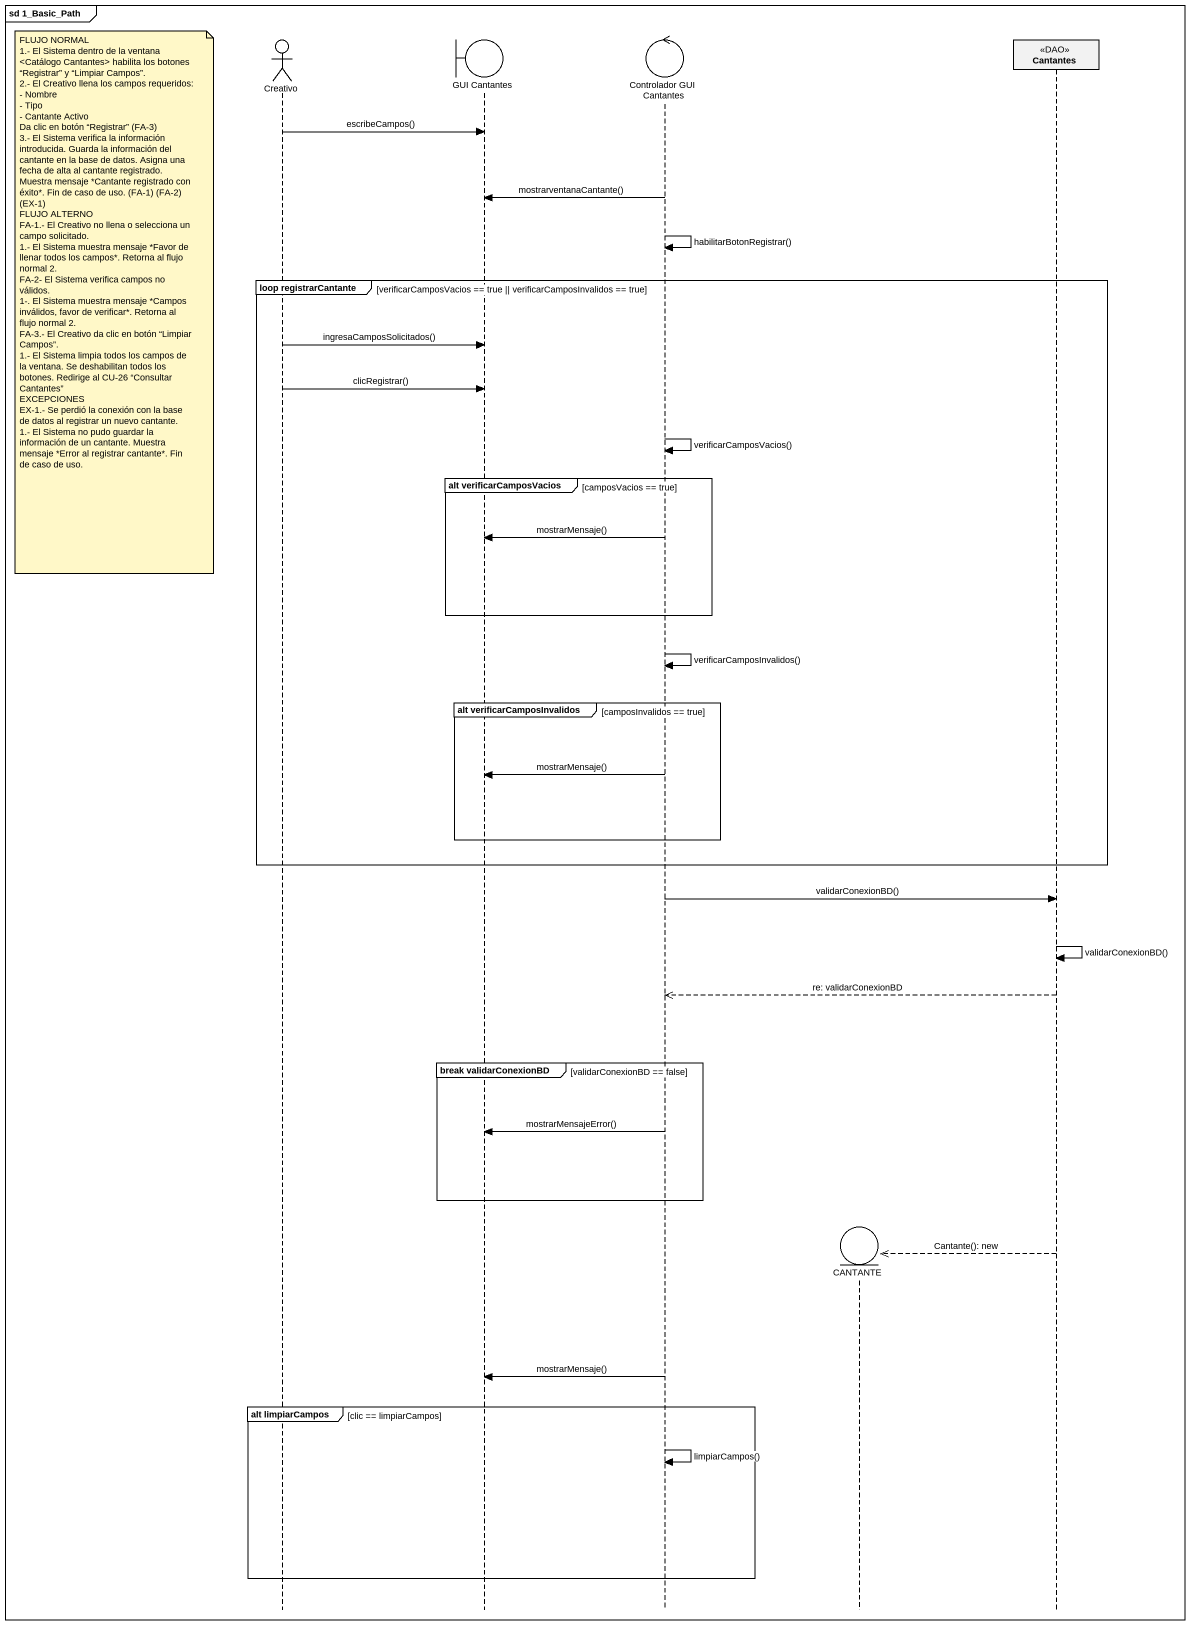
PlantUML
@startuml
mainframe sd 1_Basic_Path
hide footbox
actor Creativo
boundary "GUI Cantantes" as GUI_Cantantes
control "Controlador GUI Cantantes" as Controlador_GUI_Cantantes
entity CANTANTE
participant Cantantes <<DAO>>

Creativo -> GUI_Cantantes : escribeCampos()
Controlador_GUI_Cantantes -> GUI_Cantantes : mostrarventanaCantante()
Controlador_GUI_Cantantes -> Controlador_GUI_Cantantes : habilitarBotonRegistrar()
group loop registrarCantante [verificarCamposVacios == true || verificarCamposInvalidos == true]
  note left of Creativo
    FLUJO NORMAL
    1.- El Sistema dentro de la ventana <Catálogo Cantantes> habilita los botones “Registrar” y “Limpiar Campos”.
    2.- El Creativo llena los campos requeridos:
    - Nombre
    - Tipo
    - Cantante Activo
    Da clic en botón “Registrar” (FA-3)
    3.- El Sistema verifica la información introducida. Guarda la información del cantante en la base de datos. Asigna una fecha de alta al cantante registrado. Muestra mensaje *Cantante registrado con éxito*. Fin de caso de uso. (FA-1) (FA-2) (EX-1)
    FLUJO ALTERNO
    FA-1.- El Creativo no llena o selecciona un campo solicitado.
    1.- El Sistema muestra mensaje *Favor de llenar todos los campos*. Retorna al flujo normal 2.
    FA-2- El Sistema verifica campos no válidos.
    1-. El Sistema muestra mensaje *Campos inválidos, favor de verificar*. Retorna al flujo normal 2.
    FA-3.- El Creativo da clic en botón “Limpiar Campos”.
    1.- El Sistema limpia todos los campos de la ventana. Se deshabilitan todos los botones. Redirige al CU-26 “Consultar Cantantes”
    EXCEPCIONES
    EX-1.- Se perdió la conexión con la base de datos al registrar un nuevo cantante.
    1.- El Sistema no pudo guardar la información de un cantante. Muestra mensaje *Error al registrar cantante*. Fin de caso de uso.
  end note
  Creativo -> GUI_Cantantes : ingresaCamposSolicitados()
  Creativo -> GUI_Cantantes : clicRegistrar()
  Controlador_GUI_Cantantes -> Controlador_GUI_Cantantes : verificarCamposVacios()
  group alt verificarCamposVacios [camposVacios == true]
    Controlador_GUI_Cantantes -> GUI_Cantantes : mostrarMensaje()
  end
  Controlador_GUI_Cantantes -> Controlador_GUI_Cantantes : verificarCamposInvalidos()
  group alt verificarCamposInvalidos [camposInvalidos == true]
    Controlador_GUI_Cantantes -> GUI_Cantantes : mostrarMensaje()
  end
end
Controlador_GUI_Cantantes -> Cantantes : validarConexionBD()
Cantantes -> Cantantes : validarConexionBD()
Cantantes -->> Controlador_GUI_Cantantes : re: validarConexionBD
group break validarConexionBD [validarConexionBD == false]
  Controlador_GUI_Cantantes -> GUI_Cantantes : mostrarMensajeError()
end
Cantantes -->> CANTANTE ** : Cantante(): new
Controlador_GUI_Cantantes -> GUI_Cantantes : mostrarMensaje()
group alt limpiarCampos [clic == limpiarCampos]
  Controlador_GUI_Cantantes -> Controlador_GUI_Cantantes : limpiarCampos()
end
@enduml
